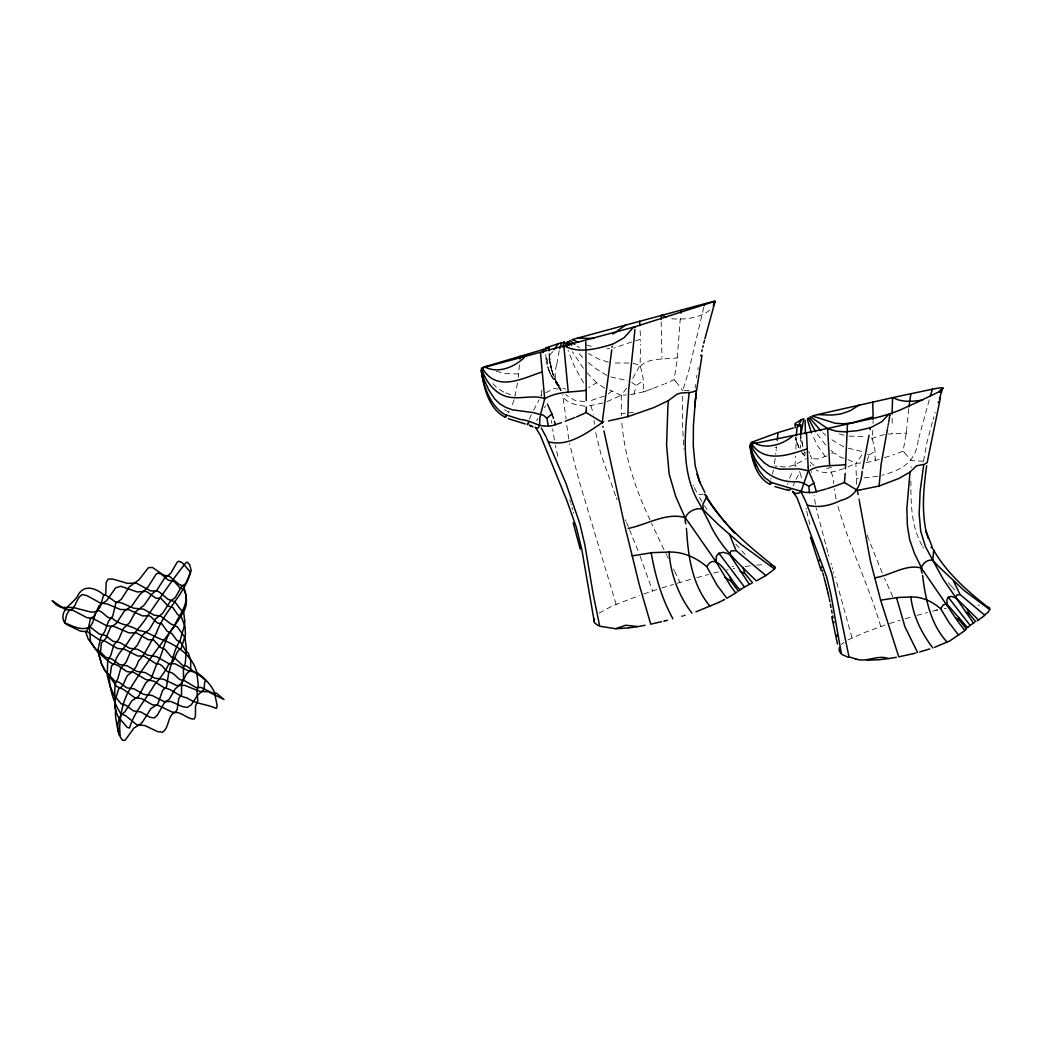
<?xml version="1.0" encoding="UTF-8"?>
<svg xmlns="http://www.w3.org/2000/svg" width="1042" height="1042" viewBox="0 0 1042 1042"><rect width="100%" height="100%" fill="white"/><g stroke="black" fill="none" stroke-linecap="round" stroke-linejoin="round"><path stroke-width="0.75" stroke-dasharray="5 3.75" d="M873.079 420.773L873.053 423.365M910.89 481C910.825 502.895 911.021 526.054 922.105 545.63M661.175 321.744L661.826 352.808M861.851 454.976L855.834 463.338L856.602 484.335M892.199 432.964L892.186 433.706M682.705 396.181L682.549 425.605L683.826 449.297M795.867 449.076L796.179 437.614M866.202 462.609L875.215 460.655L874.941 449.597L872.18 438.382L872.857 429.89M911.138 467.663L911.164 466.764M794.864 466.256L795.619 457.164M630.384 394.657L643.435 391.883L643.487 390.099M643.526 388.94L643.122 378.246L640.556 366.901M875.241 459.782L875.267 459.105M795.658 456.149L795.632 456.826M626.516 388.249L621.227 395.452L621.358 415.576M541.84 390.008L541.723 391.636M541.332 395.934L541.697 391.961M519.463 364.83L518.213 377.517M677.261 358.044L680.556 315.244M632.807 378.35L640.062 365.143L640.674 344.433M676.909 361.691L674.044 379.679L665.07 383.743M800.686 436.337L800.608 448.086M908.728 408.738L907.048 425.67M906.944 426.725L906.722 428.783M776.564 446.705L776.368 448.451M906.618 429.786L906.227 433.146L888.37 434.032M776.108 450.795L776.238 449.623M775.834 453.127L775.691 454.299M906.227 433.198L906.123 434.045M695.079 388.119L695.548 384.485M906.071 434.501L903.062 451.095M775.196 458.363L774.818 461.228M774.779 461.515L774.44 463.833M517.47 383.104L515.087 395.947L511.778 395.061M923.564 461.072L926.963 442.316L932.681 420.929M696.486 377.751L696.877 375.224M556.832 364.179L559.333 350.281M556.728 364.765C553.667 374.156 554.357 385.944 565.493 389.096M697.801 369.858L698.231 367.552M561.456 390.763L560.101 388.536M633.979 394.28L635.972 386.191M560.687 390.776C554.11 379.301 549.043 366.445 549.082 352.991M773.359 470.111L772.448 474.045M703.741 307.377L689.075 369.676L682.797 390.698L683.812 390.672M787.635 484.348L787.973 483.136M929.256 399.868L918.901 437.614M868.507 455.953L866.892 462.531M514.084 399.828L511.283 407.696M918.249 439.919C915.918 461.723 902.372 469.981 881.936 475.217M933.098 419.522L933.958 416.644M935.052 412.997L935.273 412.254M793.366 485.702L794.291 483.123M771.132 478.252L770.793 479.216M789.667 478.239L792.402 471.583M529.219 419.275L531.733 413.987M795.893 479.424L799.904 472.326L802.353 480.714M640.387 366.367C647.603 357.471 665.942 359.568 677.287 357.836M533.595 410.274L539.092 399.881M536.682 420.655L537.906 418.337M884.528 434.475L872.649 438.122L870.044 442.147M508.574 412.775L509.186 411.759M553.055 351.532C540.785 362.251 551.518 375.25 557.874 385.527M544.445 407.656L545.761 405.911M607.056 401.626L621.345 395.244L626.476 394.931M621.227 395.387L609.583 390.047M841.415 644.438L843.994 642.341M709.928 310.073C699.56 318.266 684.36 319.946 670.801 318.657M780.367 466.608C790.722 468.249 797.977 463.169 806.261 458.545M795.307 465.344L796.049 466.269M612.149 390.997L608.189 393.85M599.15 613.113L612.292 605.923L639.319 595.516M844.033 458.193C839.084 458.22 834.929 450.652 830.969 453.583M604.62 388.158L596.584 382.779L588.73 387.507M636.688 385.136L643.383 380.617M540.524 395.83L541.827 395.478M869.223 454.885L875.137 451.238M545.747 392.743L554.07 388.523L559.997 389.239M932.655 611.237L937.487 609.583M847.993 639.944L864.183 632.676L885.7 624.822M860.887 462.961L855.834 463.338L848.006 466.972M604.425 396.012L588.86 401.274M826.996 455.888L817.657 458.988L810.298 458.571M902.776 451.303L894.323 454.455M653.477 388.223L664.106 384.107M652.344 388.653L651.497 388.979M650.924 389.187L648.046 390.255M631.752 341.958L613.582 348.158M843.981 468.548C834.746 471.57 825.433 474.826 816.133 470.124M647.473 390.463L645.74 391.089M645.454 391.193L643.435 391.883M643.748 593.979L657.723 589.316M884.476 457.698L893.88 454.599M889.594 623.533L900.054 620.25M879.214 459.418L875.345 460.616M661.839 587.988L673.353 584.419M635.698 340.63L640.543 339.366L640.062 328.556M602.875 403.02L588.808 405.963M677.326 583.233L691.406 579.183M905.172 618.74L913.157 616.46M696.798 577.672L708.521 574.455M916.973 615.392L927.432 612.566M831.581 467.532L825.928 468.6M713.692 573.1L718.98 571.784M935.859 610.482L937.8 610.039M726.743 569.987L728.084 569.687M877.833 476.22L863.531 477.965M733.347 568.593L734.675 568.333M944.273 608.671L946.266 608.294M732.07 566.457L733.516 566.249M694.285 487.656L697.932 494.585L703.389 494.116M745.043 566.509L750.279 565.767M621.279 413.713L625.304 413.205M590.957 405.729L593.445 414.273M856.25 478.734L858.308 478.486M629.107 412.801L633.432 412.372M756.7 565.09L763.213 564.712M609.739 348.614L606.926 348.757M584.731 401.73L574.611 400.271L565.676 394.723M776.498 447.292L775.027 447.331M684.073 390.672L690.325 390.555M518.616 374.013L505.11 373.427L496.005 371.278M628.951 363.046L612.097 362.968M584.953 406.106C576.877 405.377 564.933 402.967 562.12 394.775M923.42 461.254L911.281 460.642L904.769 452.879M977.943 605.142L979.48 605.22M849.113 436.116L866.032 436.598M633.302 363.332L640.088 365.377M777.163 466.295L774.948 465.878M848.136 448.164L863.584 451.928M844.059 435.217L838.641 433.746M608.307 362.173L598.342 358.904L588.365 353.551M591.205 346.361L586.893 345.032M610.742 376.943L627.935 380.734M510.515 394.684L504.054 392.248M847.993 459.626L855.834 463.338M843.773 446.862L829.354 438.304M871.386 438.018L872.206 438.461M508.978 412.111L503.025 408.972M503.677 392.079L497.542 388.301L490.99 381.724M606.796 375.354L596.832 369.35L587.428 361.874M631.739 382.375L635.516 385.006M579.521 347.781L577.06 346.061M867.465 454.247L868.39 454.976M813.997 465.527L810.142 461.893M804.932 456.07L802.614 453.583L804.698 456.162M804.997 455.471L801.493 452.072M832.988 452.137L831.021 450.365M825.733 435.322L822.776 432.638M596.584 382.779L587.271 372.997M904.547 452.658L903.492 451.629M582.647 357.354L577.411 351.949M675.789 381.528L674.408 380.056M675.906 381.646L682.797 390.698M557.978 385.657L560.049 388.288M825.694 444.973L817.071 434.006M558.395 386.152C550.957 377.986 545.943 366.055 545.695 354.397L547.089 364.7M735.86 544.211L745.46 554.852M558.186 385.905L560.687 388.809L555.959 381.567L554.188 377.634L558.265 385.657L552.273 372.346L549.733 361.665L549.199 353.355L551.505 369.702M953.638 588.769L954.746 590.033M953.274 588.339L950.643 585.317M949.47 583.976L950.252 584.875M948.285 582.608L949.08 583.533M825.316 456.683L817.996 446.289L812.265 434.788M583.429 368.295L572.292 351.675M707.023 509.512L704.457 505.617M831.021 472.065L832.753 476.194L833.704 483.527M583.559 382.883L574.741 367.201L568.059 350.268M701.982 501.619L697.932 494.585M799.045 447.982L795.411 437.601M812.005 459.001L810.181 455.185M923.381 548.066L922.743 546.855M799.514 471.518L799.891 472.287M665.929 553.641L666.724 555.23M667.114 556.024L668.287 558.395M663.962 549.629L651.51 523.305M673.562 569.101L674.278 570.586M674.643 571.316L679.996 582.452M798.81 447.565L795.254 437.314M693.086 485.181L693.49 486.015M549.707 372.359L550.671 374.286L548.913 370.587M892.799 596.662L884.515 578.375M548.691 370.079L549.46 371.799M650.013 519.906C635.073 488.646 624.223 455.054 621.605 420.382M625.395 519.763L626.008 521.208M626.607 522.641L628.404 526.9M882.235 573.035L868.846 539.782M629.589 529.74L638.681 552.442M616.343 497.802L617.138 499.808M805.414 454.078L804.528 451.837L804.958 452.944M615.535 495.732L600.973 454.338L595.19 430.424M640.088 556.154L652.618 590.983M809.491 453.348L808.839 451.447M868.546 538.909L867.335 535.249M795.932 440.037L797.26 444.035M880.751 626.516C868.676 584.953 849.256 546.008 837.351 504.419M616.096 604.308L578.805 479.815L569.57 443.553M810.142 464.875L810.546 466.23M852.03 637.912L836.335 581.136M834.916 576.591L835.28 577.75M833.431 571.706L833.808 572.983M832.219 567.63L832.623 569.036M830.891 563.11L831.347 564.673M802.913 446.927L800.842 436.585M827.817 552.442L816.173 508.301M828.377 554.396L828.911 556.272M569.805 499.704L570.573 502.374M570.938 503.664L571.303 504.94M572.006 507.415L572.67 509.798M573.308 512.104L573.621 513.224M809.816 524.621L806.495 510.163M563.175 398.539L566.08 418.845M557.796 456.344L555.386 445.403M802.627 445.377L801.024 436.702M549.785 361.691L553.211 374.977L550.775 367.058L549.199 356.208M836.023 498.975L834.277 488.893M806.117 508.196L806.3 509.173M554.383 440.037L552.625 428.913M815.404 504.25L814.049 495.289M568.737 439.008L566.587 423.651M811.692 471.583L811.835 472.573M551.413 420.421L551.843 423.352M594.383 424.355L594.018 420.512M640.583 340.721L640.609 341.502M661.904 356.338L661.917 357.185M661.93 358.253L661.93 359.073M892.147 418.22L892.199 426.634"/><path stroke-width="1.5" d="M540.498 352.535L544.679 398.852L540.524 414.547L533.061 412.58L512.39 409.832L505.826 407.435L499.717 403.788L494.403 398.63L488.828 390.034L483.827 379.106L481.209 369.636M586.281 407.096L586.151 411.616M549.082 350.841L549.186 347.624M827.661 428.431L829.588 464.458M661.214 319.347L661.344 315.335M585.825 341.594L586.281 400.571M955.97 596.988L956.921 594.956L959.695 594.643M563.136 347.481L563.318 344.524M859.884 489.974L879.122 486.015L881.024 464.81L887.497 428.77M545.669 349.695L546.125 347.82M845.583 464.693L845.518 466.503M989.9 609.023L989.587 608.02M845.505 466.725L845.479 467.48M845.453 468.014L845.414 468.731M932.095 547.779L933.723 550.176L932.746 560.205L943.127 579.065L956.048 597.939L978.503 619.964L977.266 620.745M795.137 427.884L795.007 423.586L800.907 419.939M586.151 411.694L585.526 412.879L576.578 416.878M845.205 473.368L844.45 482.329M714.955 301.294L635.034 326.771L634.982 327.644M796.27 435.817L797.156 426.79M519.893 359.021L520.088 356.169M694.688 407.018L695.561 398.526L693.412 425.331L693.282 445.911L695.196 465.878L699.898 482.511L696.903 474.123M942.958 388.197L938.282 392.157L918.979 401.404M543.299 352.678L543.559 349.396M634.852 329.546L634.187 337.308M506.165 416.331L505.37 417.308L505.826 415.393M892.564 397.614L892.134 414.026M701.995 355.335L696.564 390.789L691.172 392.339L680.543 393.055L676.675 394.423L668.417 400.636L667.844 407.435L666.58 445.155L669.12 473.823L675.672 496.37L685.024 517.587L688.645 522.394M612.305 344.472L624.119 337.712L633.588 327.201M634.109 338.22L628.613 390.45L627.844 416.67L608.58 420.942M847.459 424.133L845.583 464.576C834.889 466.139 814.935 464.576 808.722 471.518M924.58 464.198L927.146 462.648L940.405 397.914M800.92 425.058L800.699 434.905M805.101 420.265L805.414 433.706M612.123 346.309L612.045 347.142M777.241 440.271L778.061 432.56L793.209 428.002M800.842 434.827L803.747 418.845M908.924 406.81L910.864 393.694M611.758 349.773L602.081 423.456M689.205 392.534C685.454 427.923 679.853 466.399 696.877 499.183C701.474 506.842 705.2 514.904 709.368 522.797C719.67 546.255 738.726 563.657 756.362 580.928M696.264 392.639L695.548 398.721L696.251 392.795M987.829 612.409L989.77 609.648L964.501 590.827L937.774 565.728L932.746 560.205L925.426 546.568L920.763 531.485L919.174 513.993L920.125 491.316L923.785 464.38L916.413 465.852L910.031 472.078L906.853 508.366L907.387 525.637L909.64 539.548L914.342 553.159L922.431 569.74M889.803 415.224L890.024 413.752L898.881 410.535M769.517 483.175L769.843 484.387L771.861 482.707L804.932 492.397M926.664 465.735C923.681 487.578 921.415 510.15 926.234 531.902L926.012 531.173L932.017 546.477M680.856 313.095L681.429 309.943M889.777 415.445L888.67 422.153M888.865 414.143L881.871 421.697L870.396 427.715L870.083 429.604M888.422 423.625L888.162 425.084M887.758 427.298L887.888 426.556M869.067 435.217L862.672 468.653M862.138 471.336C861.265 484.83 855.352 497.008 840.959 500.368C830.813 505.409 818.778 508.222 807.771 505.24M801.324 490.782L808.292 470.697L799.214 468.913L779.794 469.174L769.634 466.373L764.19 462.817L758.289 456.748L753.327 449.831L750.592 443.866M792.623 491.251C794.173 495.224 800.126 493.061 801.168 491.498M801.064 491.928L801.506 489.896M700.706 355.83L700.875 355.101M701.774 351.323L702.152 349.747M559.736 348.588L561.443 342.935M703.155 345.697L702.751 347.338M703.793 343.196L704.444 340.63M704.887 338.897L715.177 301.125L713.275 305.566M527.539 423.56L527.46 424.706L528.737 422.062M930.154 396.546L932.434 389.187L936.315 388.445M481.339 370.418C483.228 385.696 490.495 406.953 505.891 415.146M704.197 305.788L705.004 303.639M938.256 402.551L938.49 401.795M939.428 398.786L940.131 396.533M940.366 395.791L942.815 387.871M839.318 647.551L839.162 650.742L840.881 653.503M566.418 343.417L567.291 341.984M807.524 419.131L808.188 417.985M594.422 618.674L594.187 621.879M941.004 608.215L943.205 604.868L946.097 604.139M798.328 425.761L801.428 419.692M942.489 388.158L940.613 391.271M922.131 573.165C918.731 566.627 925.973 558.89 932.746 560.205M774.558 569.049L740.784 544.145L718.602 524.803L703.089 509.577L702.985 504.146L706.841 496.63L704.9 494.338M706.945 566.483C717.313 548.339 732.213 584.836 740.419 589.655M774.896 568.58L775.235 567.395M554.253 349.617L558.134 343.769M685.897 523.787C681.989 514.344 694.232 507.154 702.529 508.965M791.191 488.828L788.716 490.574L787.179 489.31M940.327 391.649L939.767 392.339M563.592 343.743L565.962 343.613M774.427 569.206L765.87 575.536L736.225 550.697M987.582 612.67L984.403 614.923L960.32 594.774M547.219 417.972L551.934 414.026L547.402 404.009M965.96 629.316L964.762 630.514L958.692 622.556L923.863 571.654M603.696 421.71C587.975 431.909 569.57 446.979 549.017 441.964M967.966 627.245L969.802 625.682M800.985 425.331L797.859 426.569M964.137 631.1L949.835 640.856L934.596 647.342M909.94 472.169L898.621 478.591L879.122 486.015M984.82 615.301L978.907 619.703M624.64 325.677L625.474 325M524.113 357.732C513.914 367.227 498.584 373.752 485.09 367.162M624.106 326.107L614.546 332.958M809.217 486.132L813.88 483.11L809.334 472.69M970.519 625.135L973.007 623.403M973.502 623.077L955.983 597.847L951.333 596.402L948.038 597.405L946.774 600.296L947.425 604.803M739.221 590.501L739.937 589.993M792.91 435.921C782.125 445.077 764.932 450.066 752.598 441.925M859.819 404.687L850.168 410.743L841.076 413.935L831.959 415.081L817.241 414.651L897.37 396.572M958.679 635.36L948.897 622.374L940.757 608.841M737.137 591.96L735.639 592.807L730.025 585.057L716.049 561.742L688.879 522.719M481.391 368.178C485.233 380.942 495.471 395.309 510.046 397.289C521.547 399.047 533.895 394.827 544.953 398.669C557.21 391.167 572.475 392.404 586.151 390.346M668.378 400.662L654.05 407.487L627.844 416.67M740.901 589.316L743.962 587.414M735.313 593.185L727.681 597.756M546.776 438.408L566.04 483.592L579.873 523.839L584.901 545.083L593.198 594.266L599.71 626.203L615.614 628.717L625.76 625.252L637.899 626.581M765.805 575.588L757.495 580.329M974.101 622.712L974.452 622.504M918.823 401.496L899.194 410.418M745.043 586.789L748.69 584.796M749.406 584.432L729.426 554.162L723.409 552.312L718.746 553.289L716.414 556.194L716.049 561.742M726.821 598.238L716.922 585.005L706.828 566.679M614.272 333.114L612.67 333.935M724.659 599.397L723.422 600.049M723.083 600.231L719.722 601.95M855.821 658.961C867.152 662.855 876.83 654.402 888.657 658.57M749.823 584.223L751.334 583.468M719.032 602.302L695.978 611.823M844.32 482.576L834.395 486.34M751.464 442.446L752.337 442.042M801.689 419.574L803.356 418.845M753.027 441.73L778.061 432.56M710.136 606.47C692.696 585.643 688.28 557.783 686.704 531.407M546.229 347.781L557.6 343.938M565.155 421.294L575.028 417.464M548.952 347.754L547.284 348.302M561.482 422.7L551.518 425.878L544.497 426.048M567.682 341.75L568.346 341.659M612.331 344.225C597.47 348.731 579.209 353.746 564.829 346.191M888.631 414.221L880.672 416.553M932.837 647.929C921.428 633.132 913.066 615.809 910.851 597.014L898.334 597.444L880.62 600.179L870.461 561.208L859.403 501.332M482.915 367.383L485.52 366.563M555.438 424.823L554.409 421.202M870.317 427.741L857.879 430.62L844.867 431.87L836.648 431.284L827.087 428.562L757.443 442.85M833.926 486.484L827.309 488.607M691.979 613.126C678.72 596.05 670.579 574.077 669.042 552.078L652.305 552.625L632.22 555.868L624.497 524.725L603.943 430.893M929.698 648.945L919.682 651.953M826.072 489.011L813.307 492.475L805.192 492.436M485.702 366.497L545.031 348.966M558.473 343.665L561.26 342.792M628.274 528.411C646.782 524.79 666.138 512.13 685.024 517.587M685.037 615.301L684.19 615.562M563.383 342.154L564.217 341.906M682.757 615.991L681.898 616.252M876.218 577.568C891.014 575.054 906.123 563.93 921.115 567.968M875.957 577.633L874.928 577.945M635.034 326.771L485.911 366.953M572.462 339.523L577.476 338.129M812.591 415.875L816.902 414.742M672.898 618.818C661.644 598.316 655.184 575.692 651.198 552.742M917.585 652.526L904.99 626.919L896.524 597.652M709.159 302.545L577.854 338.012L582.009 338.246M709.433 302.48L714.408 301.242M880.555 416.592L876.752 417.542M915.866 652.982L912.974 653.725M667.518 620.237L665.265 620.811M664.666 620.954L663.78 621.175M484.843 367.227L483.514 367.552M912.74 653.777L898.777 656.851L880.62 600.179M876.439 417.621L828.507 428.262M483.084 367.657L483.123 368.373M661.579 621.709L650.716 624.158L639.345 585.005L632.22 555.868M542.048 371.981C522.159 378.415 496.331 392.86 482.185 367.865M897.566 396.533L932.434 389.187M644.972 625.317L639.293 626.346M896.341 657.307L888.761 658.557M936.576 388.392L941.525 387.676M547.858 347.807L548.887 347.637M807.185 448.868C789.002 454.898 764.633 463.703 751.529 443.684M547.258 347.911L546.151 348.093M922.691 399.998C913.131 401.665 900.952 402.446 893.346 397.601M872.753 401.873L873.079 416.904L852.447 422.726L843.694 423.807L835.124 423.247L812.317 416.018M637.691 626.607L628.678 627.883M757.104 442.915L755.242 443.202M887.328 658.765L879.135 659.716M753.288 443.475L752.011 443.632M859.233 490.066L857.279 490.3L844.815 482.772M601.677 421.984L586.555 412.827M628.274 627.935L616.069 628.717M878.745 659.742L867.074 660.198M594.253 338.363L582.634 338.272M548.418 426.217L546.998 418.949M798.641 424.889L800.282 424.954M798.289 424.889L795.893 424.745M910.851 597.014C921.857 596.506 932.095 601.468 940.275 608.463M669.042 552.078C682.862 551.596 695.861 557.47 706.242 566.223M695.509 390.62L696.408 390.698M543.716 425.97C537.203 425.605 529.427 420.056 520.635 419.509M735.704 550.619L731.002 550.997L729.517 554.279M855.756 658.948L848.983 656.838L831.985 574.246L821.982 543.611L806.234 502.739M770.559 565.116L771.419 565.285M520.075 419.392L505.995 414.82M946.214 604.165L947.139 604.529M848.422 657.359L842.144 654.545M786.697 489.987L774.961 486.562M525.337 423.99L508.249 418.676M740.133 571.342L744.509 573.282M965.478 612.188L968.891 613.751M578.597 342.219L572.032 339.653M931.014 547.284L931.73 547.584M666.398 317.406L662.165 315.257M531.85 426.204L529.375 425.227L533.035 426.894M987.816 606.848L989.353 607.746M724.971 577.45L730.559 580.993M598.199 625.643L594.708 622.973M771.861 482.707L764.398 477.431L758.993 470.606L753.627 459.001L750.24 446.653L751.777 454.299M955.879 617.958L959.643 620.524M774.115 566.223L775.157 567.148M769.986 484.387C756.153 477.47 751.933 459.652 750.019 446.484M505.331 417.256C488.464 409.011 483.683 386.556 481.326 371.121M828.051 428.926L810.207 416.553M487.265 367.318L485.911 366.432M808.41 486.08C805.049 483.696 802.496 482.576 797.912 481.717C774.284 483.241 754.708 468.21 750.305 445.025M792.819 491.863L796.961 497.581L826.54 576.539L830.943 594.552L841.428 653.998M574.793 344.42L569.635 340.343M857.188 490.235L858.178 494.585M546.49 417.998C534.429 405.533 544.432 433.212 535.067 427.168M987.165 606.6C966.794 590.606 946.865 572.983 933.723 550.319M773.594 565.975C748.664 546.06 723.565 525.051 706.489 497.672M535.666 427.689L540.342 435.309L566.822 500.486L576.33 527.304L581.749 549.199L594.396 622.413M820.757 430.685L809.634 417.868M947.634 605.011L948.611 606.027M949.028 606.457L967.549 627.649M733.985 532.423L734.584 533.087M733.373 531.759L732.174 530.404M731.575 529.727L729.166 526.991M969.503 614.272L975.755 621.696M727.98 525.598L726.795 524.217M726.209 523.527L721.624 517.952M744.952 573.556L752.584 582.843M571.641 345.28L568.997 341.932M960.281 621.175L966.364 628.899M721.064 517.249L712.22 505.383M731.067 581.423L738.4 591.088M947.204 642.237C930.727 624.366 925.765 600.036 922.743 576.76M970.154 625.408L948.272 597.235M923.121 570.651L923.655 571.381M744.496 587.102L718.98 553.276M711.725 504.667L710.266 502.531M709.302 501.085L709.784 501.801M708.821 500.355L705.981 495.901M815.547 431.714L808.449 418.376M541.332 427.988L546.203 437.171M705.043 494.377L705.512 495.145M801.428 492.527L805.831 501.723M956.048 597.939L955.983 597.248M959.969 594.214L953.482 581.071M704.796 492.319L699.677 481.899L699.898 482.511M562.888 342.636L563.253 343.6M756.023 466.074L755.489 465.032M735.913 550.098L729.543 534.546M569.01 345.488L567.551 342.531M968.982 613.451L967.184 608.828M744.678 572.931L742.985 567.434M811.523 432.964L807.537 420.121M959.89 620.498L958.94 617.606M551.934 414.026L553.497 418.363M753.835 461.228L753.04 458.975M813.88 483.11L815.508 488.672M810.481 537.242L821.122 570.378M751.022 444.452L750.579 443.058M926.012 531.173L928.253 538.519M752.858 458.402L751.907 454.898M730.898 580.902L730.168 577.568M573.165 522.81L580.238 549.147M566.926 346.4L566.405 344.407M819.403 559.736L819.663 560.7M816.329 491.837L815.717 489.466M821.317 566.991L821.539 567.825M822.177 570.248L822.568 571.784M824.873 580.694L825.811 584.315M822.959 573.282L823.688 576.122M824.04 577.476L824.704 580.068M825.967 584.914L826.866 588.417M836.856 634.982L837.117 636.024M602.849 426.373L603.071 427.272M827.009 589.004L827.895 592.638M828.038 593.263L828.937 597.248M837.468 643.969L831.763 616.773M482.993 374.664L482.746 373.544M829.25 598.668L829.875 601.703M833.847 621.8L834.056 622.79M833.053 617.88L832.662 615.939M830.357 604.152L831.034 607.59M832.102 613.087L831.555 610.299M859.181 500.056L859.025 499.209M809.478 492.801L808.892 486.966M922.535 575.471L922.665 576.239M750.227 446.523L750.175 445.442M750.37 446.744L750.149 446.041M750.227 445.768L750.019 445.116M568.255 392.157L563.878 346.374M686.391 528.398L686.587 530.209M829.679 465.67L829.614 464.784M639.892 325.547L639.645 321.17M808.045 464.888L806.495 433.016M808.136 466.738L808.097 465.904M808.175 467.741L808.149 467.077M808.24 469.434L808.214 468.639M564.66 342.414L564.647 341.802M873.079 418.519L873.079 419.327M109.084 676.74C109.905 689.908 113.747 702.816 120.898 713.835L125.691 715.75L136.762 724.75L144.903 725.558L157.472 731.575L162.409 732.252C168.934 728.084 167.397 718.355 173.05 713.34L175.512 712.389C182.389 712.415 187.391 719.201 194.151 719.084L195.453 716.206L195.505 706.229L197.824 700.511L196.938 691.211L198.332 685.558L196.834 672.611C192.757 656.121 178.091 646.17 163.75 640.205C154.984 637.522 147.638 631.413 138.247 630.397C130.003 624.627 119.986 625.5 112.354 618.31C106.284 619.065 103.523 610.99 97.701 610.586L94.679 611.954L90.901 612.071L73.292 607.499L61.218 607.447L56.281 604.881L52.113 600.622L65.425 609.557L72.862 610.234L86.76 617.567L93.194 618.622L106.688 625.76L114.19 626.502L128.921 632.846L136.58 632.898L148.172 639.71L153.539 639.892L160.637 647.577L165.131 649.413L171.37 657.098L174.9 658.14L182.793 665.564L186.648 666.033L195.727 673.08L197.368 672.806C204.362 677.847 210.992 684.49 214.522 692.578L217.179 705.903L216.332 708.43C206.576 704.001 195.675 704.158 186.922 697.788C178.469 696.707 172.659 688.931 164.376 687.915L153.942 681.207L145.802 679.527L133.689 672.416L127.046 671.621L117.134 665.07L111.768 663.48L107.769 660.719L97.245 651.406L90.42 641.234L89.482 627.544L92.66 622.634L95.669 612.852L100.136 606.991L103.262 596.18L105.086 594.591L115.441 601.898L121.536 602.836L133.324 608.124L143.653 609.179L154.06 615.132L160.65 616.069L170.849 623.976L177.335 626.828L184.916 637.47L186.401 648.736L185.255 663.598L183.431 667.101L183.535 678.225L181.582 683.487L181.529 694.74L178.729 698.505L177.257 709.146L175.512 712.389L171.93 711.986L158.788 705.577L152.262 704.757L141.751 698.635L134.665 697.606L123.542 689.504L116.899 686.561L104.851 670.188L101.543 663.806L97.714 650.99L100.748 637.352L104.76 631.608L108.381 621.475L112.744 616.069L115.766 603.331L121.406 599.228L129.325 586.802L139.068 579.691L148.433 567.695L152.445 567.447L163.607 575.158L169.351 576.252L178.99 584.315L183.483 586.255C186.205 593.94 188.12 603.058 184.16 610.69C176.775 623.963 167.007 635.672 158.137 647.981C148.42 661.136 138.86 674.278 130.406 688.384C122.917 699.924 120.351 714.017 119.622 727.759C121.667 751.178 113.76 713.236 115.74 711.178L114.581 699.026L115.05 684.216L117.876 678.524L120.781 668.222L126.082 662.165L130.628 651.745L136.997 645.727L142.324 635.333L149.462 629.381L155.623 618.857L162.812 613.1L170.367 601.169L175.225 597.613L181.686 586.333L185.932 583.325L191.194 570.612L189.774 564.907L187.599 562.367L186.257 562.367C172.321 579.495 160.364 597.73 147.651 615.744C142.311 624.992 134.418 632.103 128.817 640.973C124.232 648.723 116.938 653.516 114.815 662.946L111.52 665.955L110.322 674.448L109.084 676.74M184.708 621.11L184.564 625.031L180.005 640.921C173.415 650.364 172.243 662.699 168.674 673.028L166.538 686.652L162.591 690.442L157.772 704.145L150.947 708.612L142.91 721.39L140.97 723.695L133.897 728.097L125.157 740.237L122.461 740.263C116.73 732.695 116.209 723.096 121.067 715.046L125.066 711.621L131.982 700.654L138.417 696.473L145.841 682.771L151.09 678.707L156.587 664.405C163.646 653.217 164.219 637.6 173.662 627.297C178.325 615.392 191.52 602.758 183.626 589.303L180.005 587.935L174.405 581.605L167.983 579.964L160.989 573.921L157.707 573.152L156.105 574.22L147.69 587.454L139.654 594.761L131.592 606.236L124.519 610.899L116.261 623.442L110.465 627.375L105.88 638.394L101.374 643.07L100.514 651.471L99.081 655.04L101.634 664.106L104.773 670.475L115.076 681.377L118.918 682.132L126.733 687.811L134.262 688.931L143.614 694.389L152.002 695.418L163.998 701.54L170.888 701.5L182.22 706.554L187.208 707.453L191.194 704.9L197.785 694.962L204.024 689.543L204.701 682.015L205.808 680.673L201.653 677.039L194.294 671.908L188.133 670.774L175.29 663.871L168.413 663.402L156.443 656.629L147.808 655.21L137.909 649.466L129.442 648.163L120.051 642.627L112.875 641.247L105.346 635.412L99.172 633.979L89.99 626.776C81.797 631.491 72.575 625.812 64.695 622.96C57.961 610.794 71.807 604.881 77.395 596.428C83.165 583.533 95.825 587.935 103.939 595.047L105.203 594.735L105.789 593.263L106.128 582.53L108.329 578.987L113.187 579.17L127.254 583.312L136.463 583.207L150.413 590.827L157.368 591.153L159.4 592.13L167.84 599.15L174.809 601.755L180.748 609.635L183.705 611.98L184.708 621.11M190.673 660.367L190.673 670.384L186.57 673.705L181.92 683.018L175.069 689.049L169.39 699.039L164.245 702.972L157.368 715.164L154.164 717.951L150.022 717.287L140.826 711.986L133.506 710.944L126.017 705.343L121.119 703.793L114.073 695.222L110.113 686.261L107.287 675.633L107.678 660.902L110.817 655.184L113.839 644.946L118.879 639.046L123.269 628.613L129.664 622.595L135.512 611.784L144.083 605.233L151.78 594.096L157.147 589.811L164.506 578.284L170.758 573.243L177.27 562.068L178.716 561.234L182.05 562.537L190.569 572.24C184.043 595.347 163.907 611.081 156.079 633.783C149.683 642.68 145.984 653.321 138.326 661.188C136.671 667.219 132.998 671.843 127.892 675.034C124.467 679.358 124.219 686.404 118.71 688.814L115.063 700.445C113.76 706.75 116.535 716.245 121.237 720.4L127.215 727.329L129.508 728.045C134.379 711.556 146.18 699.182 154.516 684.62C159.921 678.433 164.844 672.298 168.557 664.64C176.28 662.204 174.366 651.445 181.243 648.332L185.411 634.721L185.072 626.932L181.295 616.851L177.466 614.376L172.998 607.746L167.788 605.754L160.95 598.434L155.753 598.147L147.443 592.13L145.398 591.322L137.297 591.96L120.833 586.307L115.74 587.753L106.636 600.622L99.003 605.871L94.496 615.509L90.354 618.896L88.336 628.521L85.691 631.934L88.114 638.876L95.669 649.361L98.521 650.338L105.906 657.398L111.624 658.896L119.622 664.627L127.215 665.851L136.776 671.4L145.216 672.598L154.867 678.225L163.659 679.28L176.697 685.506L184.629 685.323L200.025 691.471L208.218 691.758L223.978 699.495L216.449 693.164L213.245 693.412L201.028 687.407L196.261 687.681L183.913 680.361C177.583 681.207 175.043 671.699 168.635 672.207C164.219 670.11 161.94 662.738 156.365 663.962L144.239 656.173L137.648 655.939L124.428 649.218L117.499 648.45L104.864 641.051L98.899 639.645L87.385 631.712L80.638 631.178L67.417 624.9L64.695 622.96L66.727 614.428L68.954 610.729C76.756 608.593 75.532 597.574 82.487 594.578L86.955 595.62L100.058 602.901L107.43 603.995L120.312 609.492L128.804 609.661L142.559 615.913L149.201 615.757L150.816 616.682L157.524 623.064L161.705 623.65L167.241 631.335L171.839 633.523L176.736 640.127L180.865 642.445L185.45 650.455L188.341 653.073L190.673 660.367"/></g></svg>
